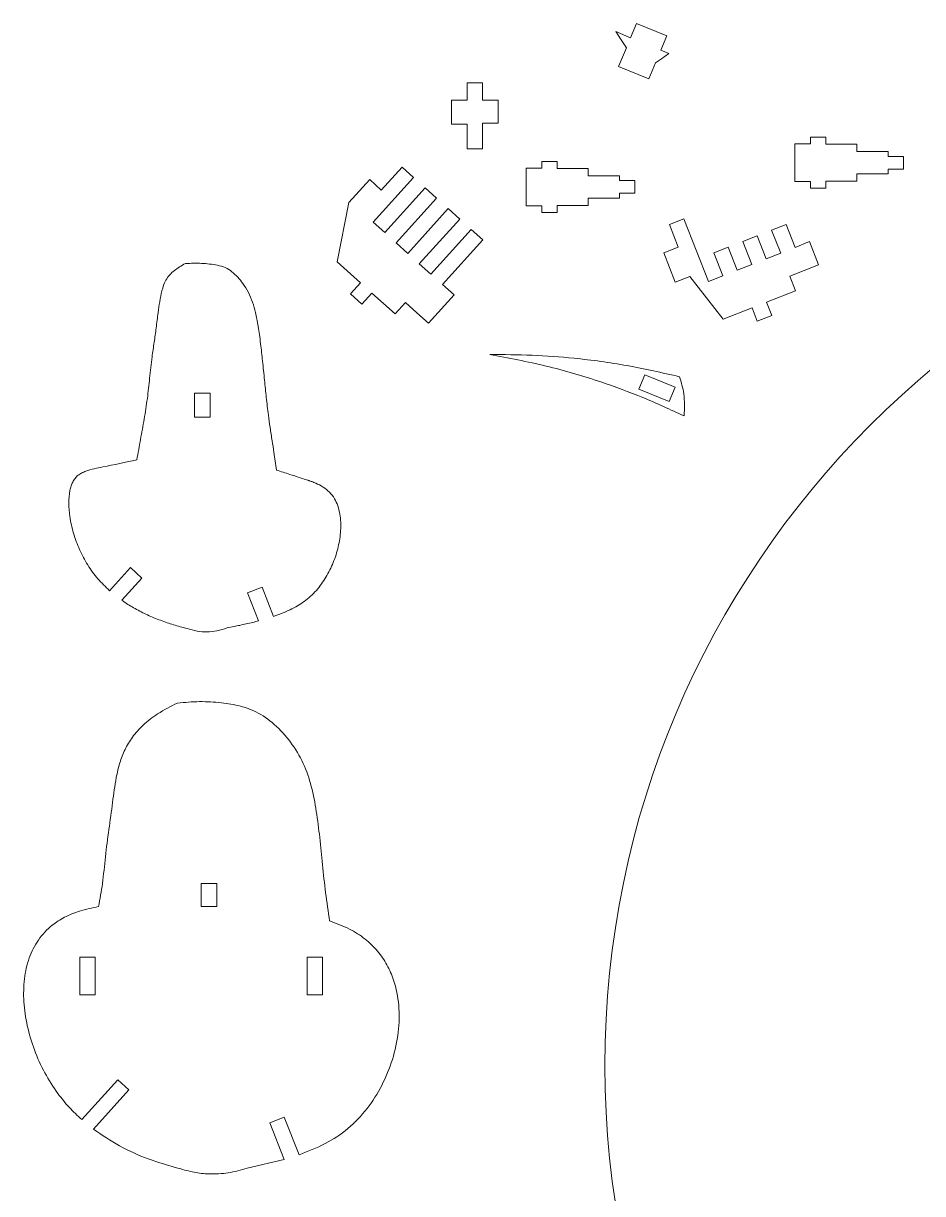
# Model space of a CAD drawing. Header units: millimetres. Extents: x 5 to 1149, y -277 to 912.
# Drawn here: x 588.4 to 762.1, y 655 to 881 of the extents above; entities that cross this region are included whole.
import ezdxf

# ---------------------------------------------------------------- set-up
doc = ezdxf.new("R2010")
doc.units = ezdxf.units.MM

msp = doc.modelspace()

# ---------------------------------------------------------------- linework, layer by layer
at = {"color": 7, "linetype": 'Continuous', "lineweight": 15}
for p, q in [((702.79, 879.39), (705.64, 878.21)), ((705.64, 878.21), (706.79, 880.98)), ((706.79, 880.98), (712.64, 878.56)), ((711.49, 875.79), (712.64, 878.56)), ((703.35, 872.67), (704.85, 876.29)), ((711.49, 875.79), (713.06, 875.14)), ((703.35, 872.67), (709.2, 870.25)), ((709.2, 870.25), (710.49, 873.37)), ((674.07, 866.15), (674.07, 869.49)), ((674.07, 869.49), (677.07, 869.49)), ((677.07, 869.49), (677.07, 866.15)), ((671.07, 861.53), (671.07, 866.15)), ((671.07, 866.15), (674.07, 866.15)), ((677.07, 866.15), (680.07, 866.15)), ((680.07, 866.15), (680.07, 861.71)), ((674.07, 861.53), (671.07, 861.53)), ((674.07, 856.76), (674.07, 861.53)), ((680.07, 861.71), (677.07, 861.71)), ((677.07, 861.71), (677.07, 856.76)), ((740.39, 859), (740.39, 857.72)), ((740.39, 859), (743.39, 859)), ((743.39, 857.66), (743.39, 859)), ((677.07, 856.76), (674.07, 856.76)), ((737.39, 857.72), (737.39, 850.43)), ((740.39, 857.72), (737.39, 857.72)), ((749.35, 857.66), (743.39, 857.66)), ((749.35, 856.22), (749.35, 857.66)), ((755.39, 856.22), (749.35, 856.22)), ((755.39, 855.29), (755.39, 856.22)), ((758.39, 855.29), (755.39, 855.29)), ((758.39, 855.29), (758.39, 852.86)), ((661.51, 853.24), (657.5, 848.8)), ((661.51, 853.24), (663.73, 851.23)), ((685.49, 845.75), (685.49, 853.04)), ((688.49, 853.04), (685.49, 853.04)), ((688.49, 854.32), (688.49, 853.04)), ((688.49, 854.32), (691.49, 854.32)), ((691.49, 852.98), (691.49, 854.32)), ((697.45, 852.98), (691.49, 852.98)), ((697.45, 851.54), (697.45, 852.98)), ((755.39, 851.94), (755.39, 852.86)), ((755.39, 852.86), (758.39, 852.86)), ((655.27, 850.81), (651.25, 846.36)), ((657.5, 848.8), (655.27, 850.81)), ((655.94, 842.59), (663.73, 851.23)), ((703.49, 851.54), (697.45, 851.54)), ((703.49, 850.61), (703.49, 851.54)), ((706.49, 850.61), (703.49, 850.61)), ((706.49, 848.18), (706.49, 850.61)), ((737.39, 850.43), (740.39, 850.43)), ((740.39, 850.43), (740.39, 849.16)), ((743.39, 850.5), (749.35, 850.5)), ((743.39, 849.16), (743.39, 850.5)), ((749.35, 851.94), (755.39, 851.94)), ((749.35, 850.5), (749.35, 851.94)), ((665.96, 849.22), (658.16, 840.58)), ((665.96, 849.22), (668.19, 847.21)), ((703.49, 848.18), (706.49, 848.18)), ((703.49, 847.26), (703.49, 848.18)), ((740.39, 849.16), (743.39, 849.16)), ((651.25, 846.36), (649.01, 834.91)), ((660.39, 838.57), (668.19, 847.21)), ((685.49, 845.75), (688.49, 845.75)), ((688.49, 845.75), (688.49, 844.48)), ((691.49, 845.82), (697.45, 845.82)), ((691.49, 844.48), (691.49, 845.82)), ((697.45, 847.26), (703.49, 847.26)), ((697.45, 845.82), (697.45, 847.26)), ((670.42, 845.2), (662.62, 836.56)), ((664.84, 834.55), (672.64, 843.19)), ((670.42, 845.2), (672.64, 843.19)), ((688.49, 844.48), (691.49, 844.48)), ((713.15, 842.14), (715.95, 843.23)), ((715.95, 843.23), (720.69, 831.13)), ((658.16, 840.58), (655.94, 842.59)), ((674.87, 841.18), (667.07, 832.54)), ((674.87, 841.18), (677.1, 839.17)), ((714.87, 837.75), (713.15, 842.14)), ((732.9, 841.07), (735.69, 842.16)), ((734.65, 836.59), (732.9, 841.07)), ((735.69, 842.16), (737.45, 837.69)), ((669.32, 830.55), (677.1, 839.17)), ((727.31, 838.88), (730.11, 839.98)), ((729.07, 834.41), (727.31, 838.88)), ((730.11, 839.98), (731.86, 835.5)), ((737.45, 837.69), (740.22, 838.83)), ((740.22, 838.83), (741.98, 834.33)), ((662.62, 836.56), (660.39, 838.57)), ((712.08, 836.65), (714.87, 837.75)), ((712.08, 836.65), (714.29, 831.01)), ((721.73, 836.69), (724.52, 837.79)), ((723.48, 832.22), (721.73, 836.69)), ((724.52, 837.79), (726.27, 833.31)), ((731.86, 835.5), (734.65, 836.59)), ((649.01, 834.91), (653.47, 830.89)), ((667.07, 832.54), (664.84, 834.55)), ((726.27, 833.31), (729.07, 834.41)), ((741.98, 834.33), (739.19, 833.24)), ((717.08, 832.11), (714.29, 831.01)), ((723.52, 823.88), (717.08, 832.11)), ((720.69, 831.13), (723.48, 832.22)), ((739.19, 833.24), (736.39, 832.15)), ((736.39, 832.15), (737.49, 829.35)), ((653.47, 830.89), (651.54, 828.76)), ((671.55, 828.54), (669.32, 830.55)), ((651.54, 828.76), (653.77, 826.75)), ((653.77, 826.75), (655.69, 828.88)), ((655.69, 828.88), (660.15, 824.86)), ((671.55, 828.54), (666.61, 823.07)), ((737.49, 829.35), (731.9, 827.16)), ((660.15, 824.86), (662.16, 827.09)), ((662.16, 827.09), (664.39, 825.08)), ((664.39, 825.08), (666.61, 823.07)), ((729.11, 826.07), (723.52, 823.88)), ((730.13, 823.45), (729.11, 826.07)), ((731.9, 827.16), (732.93, 824.54)), ((730.13, 823.45), (732.93, 824.54)), ((708.41, 813.13), (707.27, 810.36)), ((714.27, 810.71), (708.41, 813.13)), ((621.43, 809.54), (624.43, 809.54)), ((621.43, 804.91), (621.43, 809.54)), ((624.43, 809.54), (624.43, 804.91)), ((707.27, 810.36), (713.12, 807.94)), ((713.12, 807.94), (714.27, 810.71)), ((624.43, 804.91), (621.43, 804.91)), ((609.03, 775.86), (605.02, 771.41)), ((609.03, 775.86), (611.26, 773.85)), ((611.26, 773.85), (607.38, 769.55)), ((631.68, 770.99), (634.48, 772.08)), ((631.68, 770.99), (633.8, 765.58)), ((634.48, 772.08), (636.69, 766.44)), ((625.71, 714.84), (622.71, 714.84)), ((622.71, 714.84), (622.71, 710.39)), ((625.71, 710.39), (625.71, 714.84)), ((622.71, 710.39), (625.71, 710.39)), ((599.25, 700.64), (599.25, 693.35)), ((602.25, 700.64), (599.25, 700.64)), ((602.25, 693.35), (602.25, 700.64)), ((646.17, 700.64), (643.17, 700.64)), ((643.17, 700.64), (643.17, 693.35)), ((646.17, 693.35), (646.17, 700.64)), ((599.25, 693.35), (602.25, 693.35)), ((643.17, 693.35), (646.17, 693.35)), ((606.59, 676.94), (599.64, 669.24)), ((608.77, 674.97), (606.59, 676.94)), ((601.92, 667.38), (608.77, 674.97)), ((638.76, 669.72), (635.96, 668.62)), ((641.61, 662.43), (638.76, 669.72)), ((635.96, 668.62), (638.74, 661.52)), ((638.74, 661.52), (631.62, 659.85))]:
    msp.add_line(p, q, dxfattribs=at)
at = {"color": 7, "linetype": 'Continuous', "lineweight": 15, "flags": 128}
for points in [[(704.85, 876.29), (703.69, 878.03), (702.79, 879.39)], [(713.06, 875.14), (711.62, 874.15), (710.49, 873.37)]]:
    msp.add_lwpolyline(points, dxfattribs=at)
at = {"color": 7, "linetype": 'Continuous', "lineweight": 15}
msp.add_circle((875.7, 679.66), 175, dxfattribs=at)
for points, knots in [([(610.29, 796.68), (610.53, 798), (610.99, 800.63), (611.71, 804.57), (612.35, 808.51), (612.76, 812.53), (613.14, 816.15), (613.64, 819.37), (614.03, 822.22), (614.34, 824.84), (614.68, 827.24), (615.09, 829.36), (615.67, 831.16), (616.6, 832.43), (617.52, 833.25), (618.55, 833.99), (619.28, 834.4), (619.66, 834.62)], [0, 0, 0, 0, 0.099979, 0.198731, 0.298942, 0.396976, 0.500089, 0.570552, 0.640216, 0.714004, 0.767323, 0.820937, 0.875244, 0.906295, 0.937471, 0.966912, 1, 1, 1, 1]), ([(619.66, 834.62), (620.7, 834.65), (622.78, 834.7), (625.36, 834.41), (627.39, 833.92), (628.69, 833.04), (629.81, 831.97), (630.88, 830.63), (631.87, 829.03), (632.69, 827.14), (633.15, 825.4), (633.47, 823.84), (633.72, 822.42), (633.97, 820.81), (634.26, 818.58), (634.59, 815.65), (634.93, 812.2), (635.28, 808.72), (635.64, 805.68), (636.03, 802.9), (636.4, 800.5), (636.82, 797.75), (637.1, 795.86), (637.28, 794.71)], [0, 0, 0, 0, 0.063194, 0.126411, 0.158007, 0.189184, 0.220516, 0.251673, 0.293469, 0.33496, 0.376777, 0.402435, 0.43176, 0.464774, 0.501492, 0.568816, 0.644249, 0.712428, 0.781633, 0.830646, 0.88354, 0.929266, 1, 1, 1, 1]), ([(715.11, 812.74), (711.74, 813.51), (705.02, 815.04), (695.48, 816.31), (686.62, 816.99), (681.17, 817.01), (678.44, 817.02)], [0, 0, 0, 0, 0.279605, 0.558749, 0.778719, 1, 1, 1, 1]), ([(678.44, 817.02), (682.08, 816.35), (689.34, 815), (699.2, 812.07), (708.1, 808.82), (713.35, 806.38), (715.99, 805.17)], [0, 0, 0, 0, 0.28108, 0.560336, 0.779706, 1, 1, 1, 1]), ([(715.99, 805.17), (716.06, 806.61), (716.19, 809.19), (715.44, 811.66), (715.11, 812.74)], [0, 0, 0, 0, 0.559868, 1, 1, 1, 1]), ([(605.02, 771.41), (604.24, 772.16), (602.67, 773.67), (600.73, 776.37), (599.16, 779.33), (597.99, 782.48), (597.3, 785.49), (597.07, 788.28), (597.23, 790.27), (597.57, 791.62), (597.89, 792.41), (598.32, 793.13), (598.91, 793.71), (599.64, 794.16), (600.67, 794.62), (602.05, 794.97), (605.35, 795.63), (608.1, 796.22), (610.29, 796.68)], [0, 0, 0, 0, 0.088035, 0.177258, 0.269205, 0.360308, 0.450588, 0.520115, 0.587613, 0.611851, 0.633574, 0.656594, 0.679587, 0.701105, 0.725577, 0.77134, 0.817072, 1, 1, 1, 1]), ([(637.28, 794.71), (638.13, 794.43), (639.61, 793.94), (641.48, 793.35), (642.63, 792.94), (643.17, 792.81), (643.32, 792.73), (643.34, 792.73), (643.34, 792.73), (643.34, 792.73), (643.34, 792.73), (643.34, 792.73), (643.34, 792.73), (643.34, 792.73), (643.34, 792.73), (643.35, 792.73), (643.35, 792.73), (643.36, 792.72), (643.38, 792.72), (643.42, 792.71), (643.49, 792.68), (643.62, 792.64), (643.83, 792.57), (644.12, 792.47), (644.47, 792.33), (645.21, 792.03), (646.27, 791.47), (647.53, 790.48), (648.5, 789.23), (649.15, 787.77), (649.53, 786.23), (649.69, 784.62), (649.67, 782.5), (649.26, 779.86), (648.29, 776.83), (646.88, 773.99), (645.05, 771.39), (643.09, 769.6), (641.31, 768.46), (639.88, 767.71), (638.32, 767.03), (637.24, 766.64), (636.69, 766.44)], [0, 0, 0, 0, 0.0650898, 0.1123723, 0.1418476, 0.1522681, 0.1535158, 0.1535162, 0.1535166, 0.1535176, 0.1535194, 0.1535226, 0.1535294, 0.1535424, 0.1535686, 0.1536209, 0.1537259, 0.1539344, 0.1543494, 0.1551677, 0.1567587, 0.1597601, 0.1650391, 0.172705, 0.1824786, 0.1919236, 0.230241, 0.2684564, 0.3067358, 0.3432986, 0.3833543, 0.4204549, 0.4598601, 0.5362095, 0.6121848, 0.6882768, 0.7644942, 0.840902, 0.8776295, 0.9171858, 0.9573872, 1, 1, 1, 1]), ([(619.98, 764.11), (619.11, 764.34), (617.38, 764.79), (614.84, 765.66), (612.34, 766.69), (609.96, 767.89), (608.33, 768.89), (607.5, 769.46), (607.38, 769.55)], [0, 0, 0, 0, 0.194279, 0.388618, 0.584563, 0.780187, 0.968462, 1, 1, 1, 1]), ([(627.72, 764.22), (627.07, 764.01), (625.82, 763.6), (623.85, 763.39), (621.89, 763.53), (620.63, 763.92), (619.98, 764.11)], [0, 0, 0, 0, 0.258368, 0.500713, 0.743662, 1, 1, 1, 1]), ([(633.8, 765.58), (633.42, 765.48), (632.62, 765.27), (631.42, 764.99), (630.22, 764.72), (628.99, 764.47), (628.17, 764.31), (627.72, 764.22)], [0, 0, 0, 0, 0.191588, 0.394874, 0.597361, 0.780486, 1, 1, 1, 1]), ([(602.91, 710.39), (603.17, 711.86), (603.74, 715.06), (604.18, 720.05), (604.88, 725.27), (605.59, 730.37), (606.13, 734.68), (606.93, 738.1), (607.93, 740.75), (609.41, 743.24), (611.53, 745.59), (614.46, 747.85), (616.84, 749.05), (618.14, 749.71)], [0, 0, 0, 0, 0.100461, 0.217867, 0.336325, 0.45486, 0.563223, 0.628412, 0.690481, 0.752928, 0.821262, 0.90194, 1, 1, 1, 1]), ([(618.14, 749.71), (619.56, 749.83), (622.38, 750.08), (626.45, 749.84), (630.13, 749.26), (633.68, 747.98), (637.03, 745.63), (640.11, 742.2), (642.55, 738.14), (644.13, 733.57), (645, 728.73), (645.65, 723.67), (646.16, 718.42), (646.7, 713.04), (647.25, 709.43), (647.52, 707.61)], [0, 0, 0, 0, 0.070989, 0.141155, 0.203188, 0.256062, 0.328091, 0.405275, 0.484636, 0.562903, 0.645019, 0.730008, 0.817599, 0.908013, 1, 1, 1, 1]), ([(599.64, 669.24), (598.82, 670.02), (597.17, 671.58), (594.73, 674.57), (592.4, 678.25), (590.41, 682.66), (589.03, 687.28), (588.35, 691.91), (588.43, 696.35), (589.33, 700.44), (591.12, 704.04), (593.58, 706.67), (596.36, 708.45), (599.4, 709.68), (601.67, 710.14), (602.91, 710.39)], [0, 0, 0, 0, 0.064959, 0.130645, 0.2218, 0.315247, 0.408349, 0.498516, 0.583738, 0.663077, 0.73781, 0.812689, 0.866775, 0.927404, 1, 1, 1, 1]), ([(647.52, 707.61), (648.82, 707.14), (651.26, 706.27), (654.38, 704.25), (656.83, 701.88), (658.68, 699.18), (660.2, 695.68), (661.06, 691.26), (660.92, 686.05), (659.79, 680.81), (657.74, 675.82), (654.88, 671.26), (651.2, 667.39), (646.67, 664.4), (643.32, 663.1), (641.61, 662.43)], [0, 0, 0, 0, 0.068915, 0.129304, 0.184994, 0.238645, 0.292301, 0.375206, 0.462063, 0.551818, 0.642302, 0.730873, 0.820228, 0.90803, 1, 1, 1, 1]), ([(618.43, 659.81), (616.44, 660.38), (612.5, 661.51), (606.9, 664), (603.57, 666.26), (601.92, 667.38)], [0, 0, 0, 0, 0.340067, 0.673171, 1, 1, 1, 1]), ([(631.62, 659.85), (630.4, 659.51), (627.98, 658.83), (624.49, 658.67), (621.29, 659), (619.39, 659.54), (618.43, 659.81)], [0, 0, 0, 0, 0.283565, 0.559521, 0.777078, 1, 1, 1, 1])]:
    msp.add_open_spline(points, degree=3, knots=knots, dxfattribs=at)

doc.saveas('drawing.dxf')
